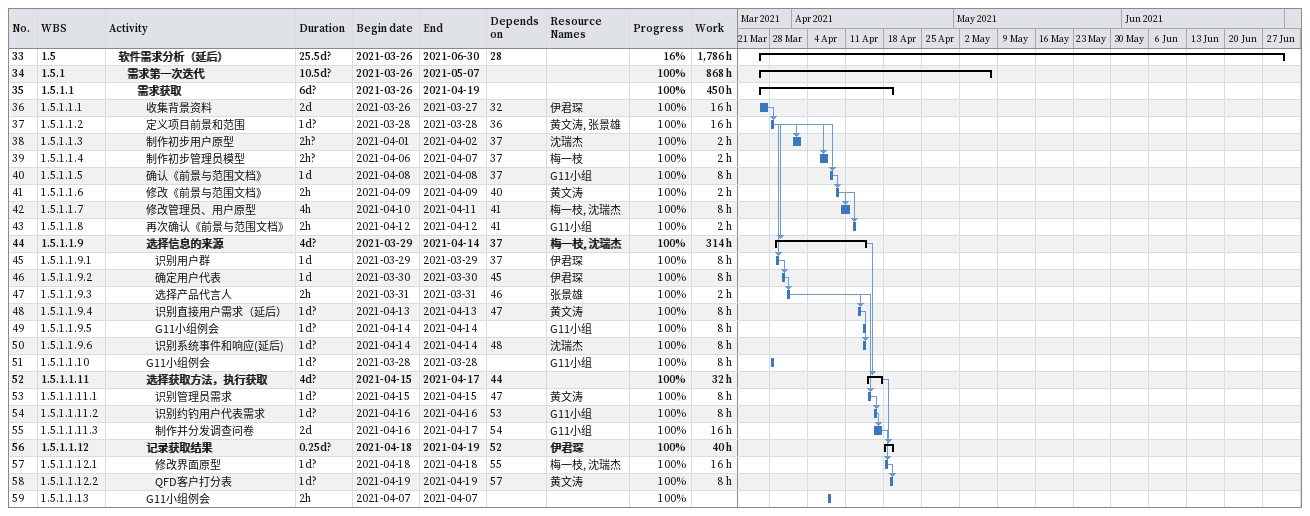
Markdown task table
| ID | WBS | Task | Duration | Start | Finish | Predecessors | Resources | % complete | Work (h) |
|---|---|---|---|---|---|---|---|---|---|
| 33 | 1.5 | **软件需求分析（延后）** | 25.5d? | 2021-03-26 | 2021-06-30 | 28 |  | 16 | 1786 |
| 34 | 1.5.1 | **需求第一次迭代** | 10.5d? | 2021-03-26 | 2021-05-07 |  |  | 100 | 868 |
| 35 | 1.5.1.1 | **需求获取** | 6d? | 2021-03-26 | 2021-04-19 |  |  | 100 | 450 |
| 36 | 1.5.1.1.1 | 收集背景资料 | 2d | 2021-03-26 | 2021-03-27 | 32 | 伊君琛 | 100 | 16 |
| 37 | 1.5.1.1.2 | 定义项目前景和范围 | 1d? | 2021-03-28 | 2021-03-28 | 36 | 黄文涛, 张景雄 | 100 | 16 |
| 38 | 1.5.1.1.3 | 制作初步用户原型 | 2h? | 2021-04-01 | 2021-04-02 | 37 | 沈瑞杰 | 100 | 2 |
| 39 | 1.5.1.1.4 | 制作初步管理员模型 | 2h? | 2021-04-06 | 2021-04-07 | 37 | 梅一枝 | 100 | 2 |
| 40 | 1.5.1.1.5 | 确认《前景与范围文档》 | 1d | 2021-04-08 | 2021-04-08 | 37 | G11小组 | 100 | 8 |
| 41 | 1.5.1.1.6 | 修改《前景与范围文档》 | 2h | 2021-04-09 | 2021-04-09 | 40 | 黄文涛 | 100 | 2 |
| 42 | 1.5.1.1.7 | 修改管理员、用户原型 | 4h | 2021-04-10 | 2021-04-11 | 41 | 梅一枝, 沈瑞杰 | 100 | 8 |
| 43 | 1.5.1.1.8 | 再次确认《前景与范围文档》 | 2h | 2021-04-12 | 2021-04-12 | 41 | G11小组 | 100 | 2 |
| 44 | 1.5.1.1.9 | **选择信息的来源** | 4d? | 2021-03-29 | 2021-04-14 | 37 | 梅一枝, 沈瑞杰 | 100 | 314 |
| 45 | 1.5.1.1.9.1 | 识别用户群 | 1d | 2021-03-29 | 2021-03-29 | 37 | 伊君琛 | 100 | 8 |
| 46 | 1.5.1.1.9.2 | 确定用户代表 | 1d | 2021-03-30 | 2021-03-30 | 45 | 伊君琛 | 100 | 8 |
| 47 | 1.5.1.1.9.3 | 选择产品代言人 | 2h | 2021-03-31 | 2021-03-31 | 46 | 张景雄 | 100 | 2 |
| 48 | 1.5.1.1.9.4 | 识别直接用户需求（延后） | 1d? | 2021-04-13 | 2021-04-13 | 47 | 黄文涛 | 100 | 8 |
| 49 | 1.5.1.1.9.5 | G11小组例会 | 1d? | 2021-04-14 | 2021-04-14 |  | G11小组 | 100 | 8 |
| 50 | 1.5.1.1.9.6 | 识别系统事件和响应(延后) | 1d? | 2021-04-14 | 2021-04-14 | 48 | 沈瑞杰 | 100 | 8 |
| 51 | 1.5.1.1.10 | G11小组例会 | 1d? | 2021-03-28 | 2021-03-28 |  | G11小组 | 100 | 8 |
| 52 | 1.5.1.1.11 | **选择获取方法，执行获取** | 4d? | 2021-04-15 | 2021-04-17 | 44 |  | 100 | 32 |
| 53 | 1.5.1.1.11.1 | 识别管理员需求 | 1d? | 2021-04-15 | 2021-04-15 | 47 | 黄文涛 | 100 | 8 |
| 54 | 1.5.1.1.11.2 | 识别约钓用户代表需求 | 1d? | 2021-04-16 | 2021-04-16 | 53 | G11小组 | 100 | 8 |
| 55 | 1.5.1.1.11.3 | 制作并分发调查问卷 | 2d | 2021-04-16 | 2021-04-17 | 54 | G11小组 | 100 | 16 |
| 56 | 1.5.1.1.12 | **记录获取结果** | 0.25d? | 2021-04-18 | 2021-04-19 | 52 | 伊君琛 | 100 | 40 |
| 57 | 1.5.1.1.12.1 | 修改界面原型 | 1d? | 2021-04-18 | 2021-04-18 | 55 | 梅一枝, 沈瑞杰 | 100 | 16 |
| 58 | 1.5.1.1.12.2 | QFD客户打分表 | 1d? | 2021-04-19 | 2021-04-19 | 57 | 黄文涛 | 100 | 8 |
| 59 | 1.5.1.1.13 | G11小组例会 | 2h | 2021-04-07 | 2021-04-07 |  |  | 100 |  |
